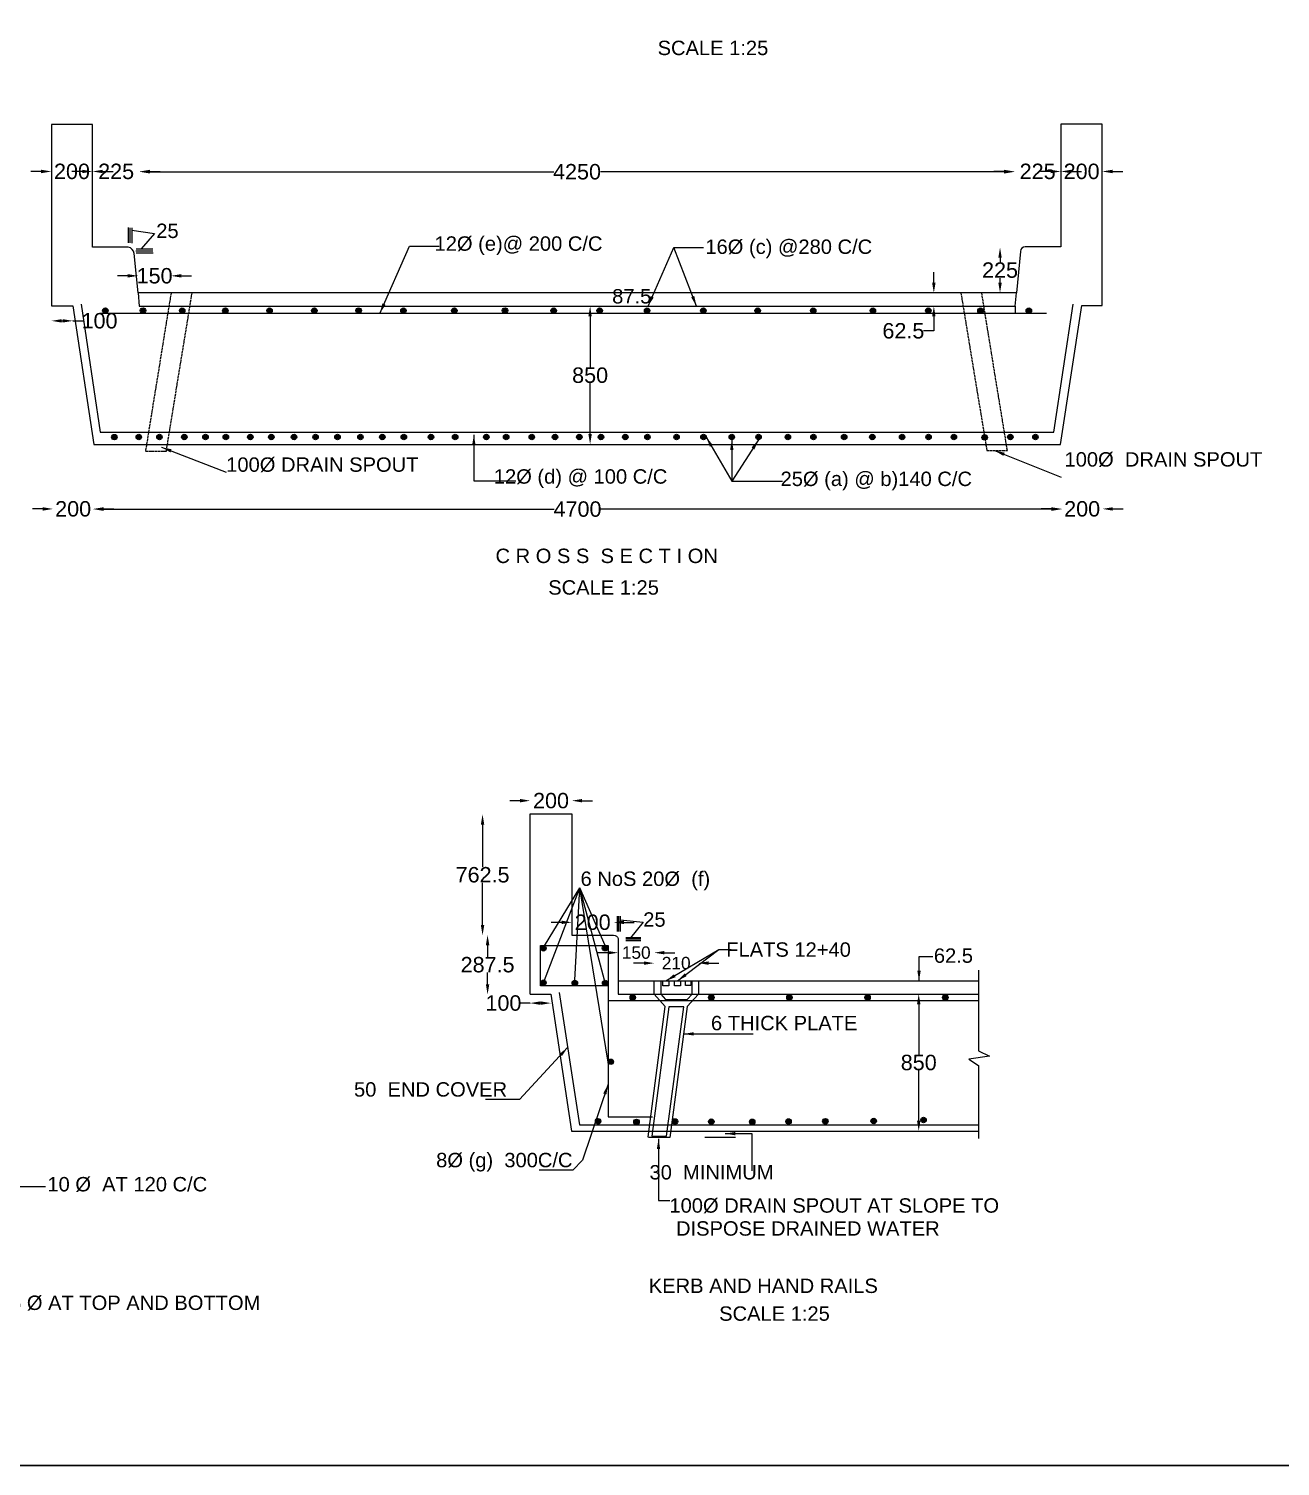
# Model space of a CAD drawing. Header units: inches. Extents: x -18497 to -1468, y 4811 to 18775.
# Drawn here: x -14449 to -8364, y 4811 to 11799 of the extents above; entities that cross this region are included whole.
import ezdxf

# ---------------------------------------------------------------- set-up
doc = ezdxf.new("R2010")
doc.units = ezdxf.units.IN
doc.header["$MEASUREMENT"] = 0
doc.linetypes.add('ACAD_ISO02W100', pattern=[15, 12, -3])
doc.layers.add('DOT LINE', color=7, linetype='ACAD_ISO02W100')
doc.styles.get("Standard").update_dxf_attribs({"font": 'arial.ttf'})
doc.dimstyles.new('ST100', dxfattribs={"dimtxt": 75, "dimasz": 50, "dimexe": 0, "dimexo": 10, "dimgap": 0.09, "dimtad": 0, "dimtih": 1, "dimtoh": 1, "dimdec": 0, "dimzin": 0, "dimdsep": 46, "dimtxsty": 'Standard', "dimcen": 0, "dimse1": 1, "dimse2": 1, "dimadec": 0, "dimazin": 0, "dimtfac": 1, "dimtdec": 0, "dimtofl": 0, "dimtmove": 0, "dimatfit": 3, "dimfxl": 50, "dimtolj": 1, "dimtzin": 0, "dimarcsym": 0})

# ---------------------------------------------------------------- blocks, each defined once
blk = doc.blocks.new('*D17')
at = {"color": 0, "lineweight": -2, "transparency": 16777216}
for p, q in [((-14618.3, 10685.8), (-14618.3, 10632.1)), ((-14618.3, 10501.8), (-14618.3, 10555.4))]:
    blk.add_line(p, q, dxfattribs=at)
at = {"color": 0, "transparency": 16777216}
for points in [[(-14626.7, 10685.8), (-14610, 10685.8), (-14618.3, 10735.8)], [(-14626.7, 10501.8), (-14610, 10501.8), (-14618.3, 10451.8)]]:
    blk.add_solid(points, dxfattribs=at)
at = {"layer": 'Defpoints', "color": 0, "transparency": 16777216}
for p in [(-14618.3, 10735.8), (-14338.6, 10735.8), (-14338.6, 10451.8)]:
    blk.add_point(p, dxfattribs=at)
at = {"color": 0, "transparency": 16777216, "insert": (-14618.3, 10593.8), "char_height": 75, "attachment_point": 5}
blk.add_mtext('\\A1;287.5', dxfattribs=at)
blk = doc.blocks.new('*D19')
at = {"color": 0, "lineweight": -2, "transparency": 16777216}
for p, q in [((-14288.6, 10379.1), (-14283.8, 10379.1)), ((-14233.8, 10379.1), (-14183.8, 10379.1))]:
    blk.add_line(p, q, dxfattribs=at)
at = {"color": 0, "transparency": 16777216}
for points in [[(-14288.6, 10387.4), (-14288.6, 10370.7), (-14338.6, 10379.1)], [(-14283.8, 10387.4), (-14283.8, 10370.7), (-14233.8, 10379.1)]]:
    blk.add_solid(points, dxfattribs=at)
at = {"layer": 'Defpoints', "color": 0, "transparency": 16777216}
for p in [(-14338.6, 10451.8), (-14233.8, 10451.8), (-14233.8, 10379.1)]:
    blk.add_point(p, dxfattribs=at)
at = {"color": 0, "transparency": 16777216, "insert": (-14104.5, 10379.1), "char_height": 75, "attachment_point": 5}
blk.add_mtext('\\A1;100', dxfattribs=at)
blk = doc.blocks.new('*D20')
at = {"color": 0, "lineweight": -2, "transparency": 16777216}
for p, q in [((-14388.6, 11105.3), (-14438.6, 11105.3)), ((-14088.6, 11105.3), (-14038.6, 11105.3))]:
    blk.add_line(p, q, dxfattribs=at)
at = {"color": 0, "transparency": 16777216}
for points in [[(-14388.6, 11113.6), (-14388.6, 11096.9), (-14338.6, 11105.3)], [(-14088.6, 11113.6), (-14088.6, 11096.9), (-14138.6, 11105.3)]]:
    blk.add_solid(points, dxfattribs=at)
at = {"layer": 'Defpoints', "color": 0, "transparency": 16777216}
for p in [(-14338.6, 11105.3), (-14138.6, 11105.3), (-14138.6, 11105.3)]:
    blk.add_point(p, dxfattribs=at)
at = {"color": 0, "transparency": 16777216, "insert": (-14238.6, 11105.3), "char_height": 75, "attachment_point": 5}
blk.add_mtext('\\A1;200', dxfattribs=at)
blk = doc.blocks.new('*D21')
at = {"color": 0, "lineweight": -2, "transparency": 16777216}
for p, q in [((-14188.6, 11105.3), (-14238.6, 11105.3)), ((-13859, 11105.3), (-13809, 11105.3))]:
    blk.add_line(p, q, dxfattribs=at)
at = {"color": 0, "transparency": 16777216}
for points in [[(-14188.6, 11113.6), (-14188.6, 11096.9), (-14138.6, 11105.3)], [(-13859, 11113.6), (-13859, 11096.9), (-13909, 11105.3)]]:
    blk.add_solid(points, dxfattribs=at)
at = {"layer": 'Defpoints', "color": 0, "transparency": 16777216}
for p in [(-14138.6, 11105.3), (-13909, 11105.3), (-13909, 11105.3)]:
    blk.add_point(p, dxfattribs=at)
at = {"color": 0, "transparency": 16777216, "insert": (-14023.8, 11105.3), "char_height": 75, "attachment_point": 5}
blk.add_mtext('\\A1;225', dxfattribs=at)
blk = doc.blocks.new('*D22')
at = {"color": 0, "lineweight": -2, "transparency": 16777216}
for p, q in [((-13859, 11103.6), (-11896.3, 11103.6)), ((-9706.7, 11103.6), (-11669.4, 11103.6))]:
    blk.add_line(p, q, dxfattribs=at)
at = {"color": 0, "transparency": 16777216}
for points in [[(-13859, 11111.9), (-13859, 11095.3), (-13909, 11103.6)], [(-9706.7, 11111.9), (-9706.7, 11095.3), (-9656.7, 11103.6)]]:
    blk.add_solid(points, dxfattribs=at)
at = {"layer": 'Defpoints', "color": 0, "transparency": 16777216}
for p in [(-13909, 11105.3), (-9656.7, 11105.3), (-9656.7, 11103.6)]:
    blk.add_point(p, dxfattribs=at)
at = {"color": 0, "transparency": 16777216, "insert": (-11782.8, 11103.6), "char_height": 75, "attachment_point": 5}
blk.add_mtext('\\A1;4250', dxfattribs=at)
blk = doc.blocks.new('*D23')
at = {"color": 0, "lineweight": -2, "transparency": 16777216}
for p, q in [((-9706.7, 11105.3), (-9756.7, 11105.3)), ((-9379.9, 11105.3), (-9329.9, 11105.3))]:
    blk.add_line(p, q, dxfattribs=at)
at = {"color": 0, "transparency": 16777216}
for points in [[(-9706.7, 11113.6), (-9706.7, 11096.9), (-9656.7, 11105.3)], [(-9379.9, 11113.6), (-9379.9, 11096.9), (-9429.9, 11105.3)]]:
    blk.add_solid(points, dxfattribs=at)
at = {"layer": 'Defpoints', "color": 0, "transparency": 16777216}
for p in [(-9656.7, 11105.3), (-9429.9, 11105.3), (-9429.9, 11105.3)]:
    blk.add_point(p, dxfattribs=at)
at = {"color": 0, "transparency": 16777216, "insert": (-9543.3, 11105.3), "char_height": 75, "attachment_point": 5}
blk.add_mtext('\\A1;225', dxfattribs=at)
blk = doc.blocks.new('*D24')
at = {"color": 0, "lineweight": -2, "transparency": 16777216}
for p, q in [((-9479.9, 11105.3), (-9529.9, 11105.3)), ((-9178.8, 11105.3), (-9128.8, 11105.3))]:
    blk.add_line(p, q, dxfattribs=at)
at = {"color": 0, "transparency": 16777216}
for points in [[(-9479.9, 11113.6), (-9479.9, 11096.9), (-9429.9, 11105.3)], [(-9178.8, 11113.6), (-9178.8, 11096.9), (-9228.8, 11105.3)]]:
    blk.add_solid(points, dxfattribs=at)
at = {"layer": 'Defpoints', "color": 0, "transparency": 16777216}
for p in [(-9429.9, 11105.3), (-9228.8, 11105.3), (-9228.8, 11105.3)]:
    blk.add_point(p, dxfattribs=at)
at = {"color": 0, "transparency": 16777216, "insert": (-9329.3, 11105.3), "char_height": 75, "attachment_point": 5}
blk.add_mtext('\\A1;200', dxfattribs=at)
blk = doc.blocks.new('*D25')
at = {"color": 0, "lineweight": -2, "transparency": 16777216}
for p, q in [((-13967.2, 10597.9), (-14017.2, 10597.9)), ((-13706.7, 10597.9), (-13656.7, 10597.9))]:
    blk.add_line(p, q, dxfattribs=at)
at = {"color": 0, "transparency": 16777216}
for points in [[(-13967.2, 10606.3), (-13967.2, 10589.6), (-13917.2, 10597.9)], [(-13706.7, 10606.3), (-13706.7, 10589.6), (-13756.7, 10597.9)]]:
    blk.add_solid(points, dxfattribs=at)
at = {"layer": 'Defpoints', "color": 0, "transparency": 16777216}
for p in [(-13756.7, 10597.9), (-13917.2, 10515.2), (-13756.7, 10515.2)]:
    blk.add_point(p, dxfattribs=at)
at = {"color": 0, "transparency": 16777216, "insert": (-13836.9, 10597.9), "char_height": 75, "attachment_point": 5}
blk.add_mtext('\\A1;150', dxfattribs=at)
blk = doc.blocks.new('*D26')
at = {"color": 0, "lineweight": -2, "transparency": 16777216}
for p, q in [((-9726, 10685.6), (-9726, 10663.8)), ((-9726, 10565.2), (-9726, 10587))]:
    blk.add_line(p, q, dxfattribs=at)
at = {"color": 0, "transparency": 16777216}
for points in [[(-9734.3, 10685.6), (-9717.6, 10685.6), (-9726, 10735.6)], [(-9734.3, 10565.2), (-9717.6, 10565.2), (-9726, 10515.2)]]:
    blk.add_solid(points, dxfattribs=at)
at = {"layer": 'Defpoints', "color": 0, "transparency": 16777216}
for p in [(-9726, 10735.6), (-9646, 10735.6), (-9646, 10515.2)]:
    blk.add_point(p, dxfattribs=at)
at = {"color": 0, "transparency": 16777216, "insert": (-9726, 10625.4), "char_height": 75, "attachment_point": 5}
blk.add_mtext('\\A1;225', dxfattribs=at)
blk = doc.blocks.new('*D27')
at = {"color": 0, "lineweight": -2, "transparency": 16777216}
for p, q in [((-14380.5, 9464.8), (-14430.5, 9464.8)), ((-14085.1, 9464.8), (-14035.1, 9464.8))]:
    blk.add_line(p, q, dxfattribs=at)
at = {"color": 0, "transparency": 16777216}
for points in [[(-14380.5, 9473.1), (-14380.5, 9456.5), (-14330.5, 9464.8)], [(-14085.1, 9473.1), (-14085.1, 9456.5), (-14135.1, 9464.8)]]:
    blk.add_solid(points, dxfattribs=at)
at = {"layer": 'Defpoints', "color": 0, "transparency": 16777216}
for p in [(-14330.5, 9463.4), (-14135.1, 9464.8), (-14135.1, 9463.4)]:
    blk.add_point(p, dxfattribs=at)
at = {"color": 0, "transparency": 16777216, "insert": (-14232.8, 9464.8), "char_height": 75, "attachment_point": 5}
blk.add_mtext('\\A1;200', dxfattribs=at)
blk = doc.blocks.new('*D28')
at = {"color": 0, "lineweight": -2, "transparency": 16777216}
for p, q in [((-14085.1, 9463.7), (-11893.9, 9463.7)), ((-9475.8, 9463.7), (-11667, 9463.7))]:
    blk.add_line(p, q, dxfattribs=at)
at = {"color": 0, "transparency": 16777216}
for points in [[(-14085.1, 9472), (-14085.1, 9455.3), (-14135.1, 9463.7)], [(-9475.8, 9472), (-9475.8, 9455.3), (-9425.8, 9463.7)]]:
    blk.add_solid(points, dxfattribs=at)
at = {"layer": 'Defpoints', "color": 0, "transparency": 16777216}
for p in [(-14135.1, 9464.8), (-9425.8, 9464.8), (-9425.8, 9463.7)]:
    blk.add_point(p, dxfattribs=at)
at = {"color": 0, "transparency": 16777216, "insert": (-11780.5, 9463.7), "char_height": 75, "attachment_point": 5}
blk.add_mtext('\\A1;4700', dxfattribs=at)
blk = doc.blocks.new('*D29')
at = {"color": 0, "lineweight": -2, "transparency": 16777216}
for p, q in [((-9475.8, 9464.8), (-9525.8, 9464.8)), ((-9177.6, 9464.8), (-9127.6, 9464.8))]:
    blk.add_line(p, q, dxfattribs=at)
at = {"color": 0, "transparency": 16777216}
for points in [[(-9475.8, 9473.1), (-9475.8, 9456.5), (-9425.8, 9464.8)], [(-9177.6, 9473.1), (-9177.6, 9456.5), (-9227.6, 9464.8)]]:
    blk.add_solid(points, dxfattribs=at)
at = {"layer": 'Defpoints', "color": 0, "transparency": 16777216}
for p in [(-9425.8, 9464.8), (-9227.6, 9464.8), (-9227.6, 9464.8)]:
    blk.add_point(p, dxfattribs=at)
at = {"color": 0, "transparency": 16777216, "insert": (-9326.7, 9464.8), "char_height": 75, "attachment_point": 5}
blk.add_mtext('\\A1;200', dxfattribs=at)
blk = doc.blocks.new('*D36')
at = {"color": 0, "lineweight": -2, "transparency": 16777216}
for p, q in [((-12060.3, 8046.5), (-12110.3, 8046.5)), ((-11758.2, 8046.5), (-11708.2, 8046.5))]:
    blk.add_line(p, q, dxfattribs=at)
at = {"color": 0, "transparency": 16777216}
for points in [[(-12060.3, 8054.9), (-12060.3, 8038.2), (-12010.3, 8046.5)], [(-11758.2, 8054.9), (-11758.2, 8038.2), (-11808.2, 8046.5)]]:
    blk.add_solid(points, dxfattribs=at)
at = {"layer": 'Defpoints', "color": 0, "transparency": 16777216}
for p in [(-11808.2, 8046.5), (-12010.3, 7982), (-11808.2, 7982)]:
    blk.add_point(p, dxfattribs=at)
at = {"color": 0, "transparency": 16777216, "insert": (-11909.3, 8046.5), "char_height": 75, "attachment_point": 5}
blk.add_mtext('\\A1;200', dxfattribs=at)
blk = doc.blocks.new('*D37')
at = {"color": 0, "lineweight": -2, "transparency": 16777216}
for p, q in [((-12242.1, 7930.1), (-12242.1, 7724.4)), ((-12242.1, 7441.9), (-12242.1, 7647.6))]:
    blk.add_line(p, q, dxfattribs=at)
at = {"color": 0, "transparency": 16777216}
for points in [[(-12250.5, 7930.1), (-12233.8, 7930.1), (-12242.1, 7980.1)], [(-12250.5, 7441.9), (-12233.8, 7441.9), (-12242.1, 7391.9)]]:
    blk.add_solid(points, dxfattribs=at)
at = {"layer": 'Defpoints', "color": 0, "transparency": 16777216}
for p in [(-12241.8, 7980.1), (-12242.1, 7391.9), (-12241.8, 7391.9)]:
    blk.add_point(p, dxfattribs=at)
at = {"color": 0, "transparency": 16777216, "insert": (-12242.1, 7686), "char_height": 75, "attachment_point": 5}
blk.add_mtext('\\A1;762.5', dxfattribs=at)
blk = doc.blocks.new('*D38')
at = {"color": 0, "lineweight": -2, "transparency": 16777216}
for p, q in [((-12217.8, 7343.8), (-12217.8, 7287.3)), ((-12217.8, 7154.1), (-12217.8, 7210.6))]:
    blk.add_line(p, q, dxfattribs=at)
at = {"color": 0, "transparency": 16777216}
for points in [[(-12226.1, 7343.8), (-12209.4, 7343.8), (-12217.8, 7393.8)], [(-12226.1, 7154.1), (-12209.4, 7154.1), (-12217.8, 7104.1)]]:
    blk.add_solid(points, dxfattribs=at)
at = {"layer": 'Defpoints', "color": 0, "transparency": 16777216}
for p in [(-12220.2, 7393.8), (-12220.2, 7104.1), (-12217.8, 7104.1)]:
    blk.add_point(p, dxfattribs=at)
at = {"color": 0, "transparency": 16777216, "insert": (-12217.8, 7248.9), "char_height": 75, "attachment_point": 5}
blk.add_mtext('\\A1;287.5', dxfattribs=at)
blk = doc.blocks.new('*D39')
at = {"color": 0, "lineweight": -2, "transparency": 16777216}
for p, q in [((-12011.4, 7062.4), (-12061.4, 7062.4)), ((-11959.1, 7062.4), (-11961.4, 7062.4))]:
    blk.add_line(p, q, dxfattribs=at)
at = {"color": 0, "transparency": 16777216}
for points in [[(-11961.4, 7070.8), (-11961.4, 7054.1), (-12011.4, 7062.4)], [(-11959.1, 7070.8), (-11959.1, 7054.1), (-11909.1, 7062.4)]]:
    blk.add_solid(points, dxfattribs=at)
at = {"layer": 'Defpoints', "color": 0, "transparency": 16777216}
for p in [(-12011.4, 7062.7), (-11909.1, 7062.7), (-11909.1, 7062.4)]:
    blk.add_point(p, dxfattribs=at)
at = {"color": 0, "transparency": 16777216, "insert": (-12140.7, 7062.4), "char_height": 75, "attachment_point": 5}
blk.add_mtext('\\A1;100', dxfattribs=at)
blk = doc.blocks.new('*D40')
at = {"color": 0, "lineweight": -2, "transparency": 16777216}
for p, q in [((-11858.2, 7455.1), (-11908.2, 7455.1)), ((-11555.2, 7455.1), (-11505.2, 7455.1))]:
    blk.add_line(p, q, dxfattribs=at)
at = {"color": 0, "transparency": 16777216}
for points in [[(-11858.2, 7463.4), (-11858.2, 7446.7), (-11808.2, 7455.1)], [(-11555.2, 7463.4), (-11555.2, 7446.7), (-11605.2, 7455.1)]]:
    blk.add_solid(points, dxfattribs=at)
at = {"layer": 'Defpoints', "color": 0, "transparency": 16777216}
for p in [(-11605.2, 7455.1), (-11808.2, 7392.8), (-11605.2, 7392.8)]:
    blk.add_point(p, dxfattribs=at)
at = {"color": 0, "transparency": 16777216, "insert": (-11706.7, 7455.1), "char_height": 75, "attachment_point": 5}
blk.add_mtext('\\A1;200', dxfattribs=at)
blk = doc.blocks.new('*D41')
at = {"color": 0, "lineweight": -2, "transparency": 16777216}
for p, q in [((-11632.7, 7307.5), (-11682.7, 7307.5)), ((-11357.7, 7307.5), (-11307.7, 7307.5))]:
    blk.add_line(p, q, dxfattribs=at)
at = {"color": 0, "transparency": 16777216}
for points in [[(-11632.7, 7315.8), (-11632.7, 7299.2), (-11582.7, 7307.5)], [(-11357.7, 7315.8), (-11357.7, 7299.2), (-11407.7, 7307.5)]]:
    blk.add_solid(points, dxfattribs=at)
at = {"layer": 'Defpoints', "color": 0, "transparency": 16777216}
for p in [(-11407.7, 7307.5), (-11582.7, 7170.3), (-11407.7, 7170.3)]:
    blk.add_point(p, dxfattribs=at)
at = {"color": 0, "transparency": 16777216, "insert": (-11495, 7307.5), "char_height": 60, "attachment_point": 5}
blk.add_mtext('\\A1;150', dxfattribs=at)
blk = doc.blocks.new('*D42')
at = {"color": 0, "lineweight": -2, "transparency": 16777216}
for p, q in [((-11457.7, 7256.8), (-11507.7, 7256.8)), ((-11142.9, 7256.8), (-11092.9, 7256.8))]:
    blk.add_line(p, q, dxfattribs=at)
at = {"color": 0, "transparency": 16777216}
for points in [[(-11457.7, 7265.2), (-11457.7, 7248.5), (-11407.7, 7256.8)], [(-11142.9, 7265.2), (-11142.9, 7248.5), (-11192.9, 7256.8)]]:
    blk.add_solid(points, dxfattribs=at)
at = {"layer": 'Defpoints', "color": 0, "transparency": 16777216}
for p in [(-11192.9, 7256.8), (-11407.7, 7170.3), (-11192.9, 7170.3)]:
    blk.add_point(p, dxfattribs=at)
at = {"color": 0, "transparency": 16777216, "insert": (-11300.6, 7256.8), "char_height": 60, "attachment_point": 5}
blk.add_mtext('\\A1;210', dxfattribs=at)
blk = doc.blocks.new('*D43')
at = {"color": 0, "lineweight": -2, "transparency": 16777216}
for p, q in [((-10121.4, 7056.3), (-10121.4, 6811.7)), ((-10121.4, 6490.3), (-10121.4, 6734.9))]:
    blk.add_line(p, q, dxfattribs=at)
at = {"color": 0, "transparency": 16777216}
for points in [[(-10129.8, 7056.3), (-10113.1, 7056.3), (-10121.4, 7106.3)], [(-10129.8, 6490.3), (-10113.1, 6490.3), (-10121.4, 6440.3)]]:
    blk.add_solid(points, dxfattribs=at)
at = {"layer": 'Defpoints', "color": 0, "transparency": 16777216}
for p in [(-10121.4, 7106.3), (-10119.5, 7106.3), (-10119.5, 6440.3)]:
    blk.add_point(p, dxfattribs=at)
at = {"color": 0, "transparency": 16777216, "insert": (-10121.4, 6773.3), "char_height": 75, "attachment_point": 5}
blk.add_mtext('\\A1;850', dxfattribs=at)
blk = doc.blocks.new('*D47')
at = {"color": 0, "lineweight": -2, "transparency": 16777216}
for p, q in [((-11719.2, 10400.5), (-11719.2, 10152.9)), ((-11719.2, 9828.5), (-11719.2, 10076.1))]:
    blk.add_line(p, q, dxfattribs=at)
at = {"color": 0, "transparency": 16777216}
for points in [[(-11727.6, 10400.5), (-11710.9, 10400.5), (-11719.2, 10450.5)], [(-11727.6, 9828.5), (-11710.9, 9828.5), (-11719.2, 9778.5)]]:
    blk.add_solid(points, dxfattribs=at)
at = {"layer": 'Defpoints', "color": 0, "transparency": 16777216}
for p in [(-11719.2, 10450.5), (-11718.2, 10450.5), (-11718.2, 9778.5)]:
    blk.add_point(p, dxfattribs=at)
at = {"color": 0, "transparency": 16777216, "insert": (-11719.2, 10114.5), "char_height": 75, "attachment_point": 5}
blk.add_mtext('\\A1;850', dxfattribs=at)
blk = doc.blocks.new('*D48')
at = {"color": 0, "lineweight": -2, "transparency": 16777216}
for p, q in [((-10047.9, 10565.2), (-10047.9, 10615.2)), ((-10047.9, 10400.5), (-10047.9, 10330.3)), ((-10047.9, 10330.3), (-10097.9, 10330.3))]:
    blk.add_line(p, q, dxfattribs=at)
at = {"color": 0, "transparency": 16777216}
for points in [[(-10056.3, 10565.2), (-10039.6, 10565.2), (-10047.9, 10515.2)], [(-10056.3, 10400.5), (-10039.6, 10400.5), (-10047.9, 10450.5)]]:
    blk.add_solid(points, dxfattribs=at)
at = {"layer": 'Defpoints', "color": 0, "transparency": 16777216}
for p in [(-10048.6, 10515.2), (-10047.9, 10515.2), (-10048.6, 10450.5)]:
    blk.add_point(p, dxfattribs=at)
at = {"color": 0, "transparency": 16777216, "insert": (-10195.9, 10330.3), "char_height": 75, "attachment_point": 5}
blk.add_mtext('\\A1;62.5', dxfattribs=at)

msp = doc.modelspace()

# ---------------------------------------------------------------- hatches: boundary and pattern name
h = msp.add_hatch(color=256)
edge = h.paths.add_edge_path()
edge.add_arc((-14076.3, 10428.4), 13.3, 0, 360)
h = msp.add_hatch(color=256)
edge = h.paths.add_edge_path()
edge.add_arc((-13893.2, 10429.3), 13.3, 0, 360)
h = msp.add_hatch(color=256)
edge = h.paths.add_edge_path()
edge.add_arc((-13702.3, 10428.8), 13.3, 0, 360)
h = msp.add_hatch(color=256)
edge = h.paths.add_edge_path()
edge.add_arc((-13492.7, 10428.3), 13.3, 0, 360)
h = msp.add_hatch(color=256)
edge = h.paths.add_edge_path()
edge.add_arc((-13277.8, 10428.7), 13.3, 0, 360)
h = msp.add_hatch(color=256)
edge = h.paths.add_edge_path()
edge.add_arc((-13059.9, 10428.7), 13.3, 0, 360)
h = msp.add_hatch(color=256)
edge = h.paths.add_edge_path()
edge.add_arc((-12844.9, 10429), 13.3, 0, 360)
h = msp.add_hatch(color=256)
edge = h.paths.add_edge_path()
edge.add_arc((-12626.7, 10428.7), 13.3, 0, 360)
h = msp.add_hatch(color=256)
edge = h.paths.add_edge_path()
edge.add_arc((-12379.3, 10428.9), 13.3, 0, 360)
h = msp.add_hatch(color=256)
edge = h.paths.add_edge_path()
edge.add_arc((-12133, 10429.3), 13.3, 0, 360)
h = msp.add_hatch(color=256)
edge = h.paths.add_edge_path()
edge.add_arc((-11896.4, 10428.7), 13.3, 0, 360)
h = msp.add_hatch(color=256)
edge = h.paths.add_edge_path()
edge.add_arc((-11672.9, 10428.9), 13.3, 0, 360)
h = msp.add_hatch(color=256)
edge = h.paths.add_edge_path()
edge.add_arc((-11442.2, 10428.9), 13.3, 0, 360)
h = msp.add_hatch(color=256)
edge = h.paths.add_edge_path()
edge.add_arc((-11168.4, 10428.4), 13.3, 0, 360)
h = msp.add_hatch(color=256)
edge = h.paths.add_edge_path()
edge.add_arc((-10904.2, 10428.9), 13.3, 0, 360)
h = msp.add_hatch(color=256)
edge = h.paths.add_edge_path()
edge.add_arc((-10634.5, 10428.8), 13.3, 0, 360)
h = msp.add_hatch(color=256)
edge = h.paths.add_edge_path()
edge.add_arc((-10344.4, 10428.8), 13.3, 0, 360)
h = msp.add_hatch(color=256)
edge = h.paths.add_edge_path()
edge.add_arc((-10074.7, 10428.6), 13.3, 0, 360)
h = msp.add_hatch(color=256)
edge = h.paths.add_edge_path()
edge.add_arc((-9821.1, 10428.3), 13.3, 0, 360)
h = msp.add_hatch(color=256)
edge = h.paths.add_edge_path()
edge.add_arc((-9586.1, 10428.7), 13.3, 0, 360)
h = msp.add_hatch(color=256)
edge = h.paths.add_edge_path()
edge.add_arc((-14032.3, 9813.8), 13.3, 0, 360)
h = msp.add_hatch(color=256)
edge = h.paths.add_edge_path()
edge.add_arc((-13913.6, 9814.3), 13.3, 0, 360)
h = msp.add_hatch(color=256)
edge = h.paths.add_edge_path()
edge.add_arc((-13813.3, 9814.3), 13.3, 0, 360)
h = msp.add_hatch(color=256)
edge = h.paths.add_edge_path()
edge.add_arc((-13692.4, 9814.3), 13.3, 0, 360)
h = msp.add_hatch(color=256)
edge = h.paths.add_edge_path()
edge.add_arc((-13589.4, 9814.3), 13.3, 0, 360)
h = msp.add_hatch(color=256)
edge = h.paths.add_edge_path()
edge.add_arc((-13490.5, 9814.3), 13.3, 0, 360)
h = msp.add_hatch(color=256)
edge = h.paths.add_edge_path()
edge.add_arc((-13371.1, 9814.3), 13.3, 0, 360)
h = msp.add_hatch(color=256)
edge = h.paths.add_edge_path()
edge.add_arc((-13269.4, 9814.3), 13.3, 0, 360)
h = msp.add_hatch(color=256)
edge = h.paths.add_edge_path()
edge.add_arc((-13158.8, 9814.3), 13.3, 0, 360)
h = msp.add_hatch(color=256)
edge = h.paths.add_edge_path()
edge.add_arc((-13054, 9814.3), 13.3, 0, 360)
h = msp.add_hatch(color=256)
edge = h.paths.add_edge_path()
edge.add_arc((-12947.4, 9814.3), 13.3, 0, 360)
h = msp.add_hatch(color=256)
edge = h.paths.add_edge_path()
edge.add_arc((-12835.8, 9814.3), 13.3, 0, 360)
h = msp.add_hatch(color=256)
edge = h.paths.add_edge_path()
edge.add_arc((-12729.6, 9814.3), 13.3, 0, 360)
h = msp.add_hatch(color=256)
edge = h.paths.add_edge_path()
edge.add_arc((-12625, 9814.3), 13.3, 0, 360)
h = msp.add_hatch(color=256)
edge = h.paths.add_edge_path()
edge.add_arc((-12493.1, 9814.3), 13.3, 0, 360)
h = msp.add_hatch(color=256)
edge = h.paths.add_edge_path()
edge.add_arc((-12375.4, 9814.3), 13.3, 0, 360)
h = msp.add_hatch(color=256)
edge = h.paths.add_edge_path()
edge.add_arc((-12223.8, 9814.3), 13.3, 0, 360)
h = msp.add_hatch(color=256)
edge = h.paths.add_edge_path()
edge.add_arc((-12127.4, 9814.3), 13.3, 0, 360)
h = msp.add_hatch(color=256)
edge = h.paths.add_edge_path()
edge.add_arc((-12002.9, 9814.3), 13.3, 0, 360)
h = msp.add_hatch(color=256)
edge = h.paths.add_edge_path()
edge.add_arc((-11889.8, 9814.3), 13.3, 0, 360)
h = msp.add_hatch(color=256)
edge = h.paths.add_edge_path()
edge.add_arc((-11771.7, 9814.3), 13.3, 0, 360)
h = msp.add_hatch(color=256)
edge = h.paths.add_edge_path()
edge.add_arc((-11666.5, 9814.3), 13.3, 0, 360)
h = msp.add_hatch(color=256)
edge = h.paths.add_edge_path()
edge.add_arc((-11548.2, 9814.3), 13.3, 0, 360)
h = msp.add_hatch(color=256)
edge = h.paths.add_edge_path()
edge.add_arc((-11440.4, 9814.3), 13.3, 0, 360)
h = msp.add_hatch(color=256)
edge = h.paths.add_edge_path()
edge.add_arc((-11299, 9814.3), 13.3, 0, 360)
h = msp.add_hatch(color=256)
edge = h.paths.add_edge_path()
edge.add_arc((-11167.8, 9814.3), 13.3, 0, 360)
h = msp.add_hatch(color=256)
edge = h.paths.add_edge_path()
edge.add_arc((-11030.3, 9814.3), 13.3, 0, 360)
h = msp.add_hatch(color=256)
edge = h.paths.add_edge_path()
edge.add_arc((-10900.2, 9814.3), 13.3, 0, 360)
h = msp.add_hatch(color=256)
edge = h.paths.add_edge_path()
edge.add_arc((-10757.6, 9814.3), 13.3, 0, 360)
h = msp.add_hatch(color=256)
edge = h.paths.add_edge_path()
edge.add_arc((-10633.2, 9814.3), 13.3, 0, 360)
h = msp.add_hatch(color=256)
edge = h.paths.add_edge_path()
edge.add_arc((-10483.9, 9814.3), 13.3, 0, 360)
h = msp.add_hatch(color=256)
edge = h.paths.add_edge_path()
edge.add_arc((-10347.2, 9814.3), 13.3, 0, 360)
h = msp.add_hatch(color=256)
edge = h.paths.add_edge_path()
edge.add_arc((-10202.2, 9814.3), 13.3, 0, 360)
h = msp.add_hatch(color=256)
edge = h.paths.add_edge_path()
edge.add_arc((-10073.4, 9814.3), 13.3, 0, 360)
h = msp.add_hatch(color=256)
edge = h.paths.add_edge_path()
edge.add_arc((-9950.3, 9814.3), 13.3, 0, 360)
h = msp.add_hatch(color=256)
edge = h.paths.add_edge_path()
edge.add_arc((-9800.6, 9812.3), 13.3, 0, 360)
h = msp.add_hatch(color=256)
edge = h.paths.add_edge_path()
edge.add_arc((-9675.8, 9814.3), 13.3, 0, 360)
h = msp.add_hatch(color=256)
edge = h.paths.add_edge_path()
edge.add_arc((-9553.7, 9814.3), 13.3, 0, 360)
h = msp.add_hatch(color=256)
edge = h.paths.add_edge_path()
edge.add_arc((-11946.3, 7328.9), 13.3, 0, 360)
h = msp.add_hatch(color=256)
edge = h.paths.add_edge_path()
edge.add_arc((-11646.5, 7329.3), 13.3, 0, 360)
h = msp.add_hatch(color=256)
edge = h.paths.add_edge_path()
edge.add_arc((-11946.3, 7161.6), 13.3, 0, 360)
h = msp.add_hatch(color=256)
edge = h.paths.add_edge_path()
edge.add_arc((-11793.4, 7160.4), 13.3, 0, 360)
h = msp.add_hatch(color=256)
edge = h.paths.add_edge_path()
edge.add_arc((-11646.1, 7160.4), 13.3, 0, 360)
h = msp.add_hatch(color=256)
edge = h.paths.add_edge_path()
edge.add_arc((-11511.6, 7089.8), 13.3, 0, 360)
h = msp.add_hatch(color=256)
edge = h.paths.add_edge_path()
edge.add_arc((-11129.8, 7090.2), 13.3, 0, 360)
h = msp.add_hatch(color=256)
edge = h.paths.add_edge_path()
edge.add_arc((-10749.9, 7089.7), 13.3, 0, 360)
h = msp.add_hatch(color=256)
edge = h.paths.add_edge_path()
edge.add_arc((-10370, 7089.7), 13.3, 0, 360)
h = msp.add_hatch(color=256)
edge = h.paths.add_edge_path()
edge.add_arc((-9991.7, 7089.7), 13.3, 0, 360)
h = msp.add_hatch(color=256)
edge = h.paths.add_edge_path()
edge.add_arc((-11618.6, 6777.3), 13.3, 0, 360)
h = msp.add_hatch(color=256)
edge = h.paths.add_edge_path()
edge.add_arc((-11680.3, 6488.4), 13.3, 0, 360)
h = msp.add_hatch(color=256)
edge = h.paths.add_edge_path()
edge.add_arc((-11306.3, 6487.1), 13.3, 0, 360)
h = msp.add_hatch(color=256)
edge = h.paths.add_edge_path()
edge.add_arc((-11129.8, 6486.4), 13.3, 0, 360)
h = msp.add_hatch(color=256)
edge = h.paths.add_edge_path()
edge.add_arc((-10931.1, 6485.7), 13.3, 0, 360)
h = msp.add_hatch(color=256)
edge = h.paths.add_edge_path()
edge.add_arc((-10754.4, 6487.1), 13.3, 0, 360)
h = msp.add_hatch(color=256)
edge = h.paths.add_edge_path()
edge.add_arc((-10575.4, 6488.4), 13.3, 0, 360)
h = msp.add_hatch(color=256)
edge = h.paths.add_edge_path()
edge.add_arc((-10340.2, 6489.1), 13.3, 0, 360)
h = msp.add_hatch(color=256)
edge = h.paths.add_edge_path()
edge.add_arc((-10097.7, 6494.4), 13.3, 0, 360)
h = msp.add_hatch(color=256)
edge = h.paths.add_edge_path()
edge.add_arc((-11493.6, 6485.1), 13.3, 0, 360)

# ---------------------------------------------------------------- linework, layer by layer
at = {"const_width": 8}
msp.add_lwpolyline([(-18492.8, 14827.8), (-1548.8, 14827.8), (-1548.8, 4815), (-18492.8, 4815)], close=True, dxfattribs=at)
for points in [[(-14131.6, 9778.5), (-9431.6, 9778.5), (-9329, 10453.4), (-9228.8, 10453.4), (-9228.8, 11335.5), (-9429.9, 11335.5), (-9429.9, 10738.9), (-9603.6, 10738.9, 0.408905), (-9626.3, 10716.6), (-9646, 10515.2), (-13917.2, 10515.2), (-13936.6, 10706.3, 0.327883), (-13964.6, 10737.3), (-14138.6, 10737.3), (-14138.6, 11333.4), (-14338.6, 11333.4), (-14338.6, 10451.8), (-14233.8, 10451.8), (-14131.6, 9778.5)], [(-12010.3, 7106.2), (-12010.3, 7982), (-11808.2, 7982), (-11808.2, 7392.8), (-11605.2, 7392.8, -0.315789), (-11582.7, 7377), (-11582.7, 7106.3), (-9830.4, 7106.3)]]:
    msp.add_lwpolyline(points, format="xyb")
for points in [[(-13964.8, 10832.9), (-13964.8, 10757.7)], [(-13956.3, 10758.3), (-13956.3, 10831.7)], [(-13947.4, 10832.1), (-13947.4, 10757.5)], [(-13947.4, 10819.3), (-13837.2, 10803.4), (-13901.5, 10728.5)], [(-13927.4, 10719.3), (-13845.6, 10719.3)], [(-13926.5, 10710), (-13843.1, 10710)], [(-13926.3, 10728.5), (-13846.1, 10728.5)], [(-13917.2, 10515.2), (-13911.6, 10450.5), (-9652.7, 10450.5), (-9646, 10515.2)], [(-14193.7, 10460.6), (-14100.7, 9837.6), (-9464.2, 9837.6), (-9370.1, 10461)], [(-9500.1, 10415), (-14101.1, 10415)], [(-9652.7, 10450.5), (-9652.7, 10415)], [(-11029.6, 9599.1), (-10783.9, 9599.1)], [(-11941.5, 7341.3), (-11769.8, 7622.4)], [(-11941.5, 7174.1), (-11769.8, 7622.4)], [(-11792.7, 7173.6), (-11769.8, 7622.4)], [(-11646.5, 7342.6), (-11769.8, 7622.4)], [(-11649.6, 7173.2), (-11769.8, 7622.4)], [(-11631.7, 6775.1), (-11769.8, 7622.4)], [(-11587.9, 7484.4), (-11587.9, 7410.5)], [(-11580.7, 7484.4), (-11580.7, 7410.5)], [(-11572.6, 7484.4), (-11572.6, 7410.5)], [(-11572.6, 7466.5), (-11462, 7456.5), (-11522.5, 7379.9)], [(-11471.9, 7379.9), (-11545.8, 7379.9)], [(-11471.9, 7372.7), (-11545.8, 7372.7)], [(-11471.9, 7364.5), (-11545.8, 7364.6)], [(-9831.4, 7221.9), (-9831.4, 6830.1), (-9776.9, 6804.7), (-9877.9, 6789.4), (-9831.4, 6759.7), (-9831.4, 6404.2)], [(-11631.8, 7146.1), (-11631.8, 6510.2), (-11415.3, 6510.2)], [(-11582.7, 7170.3), (-9830.9, 7170.3)], [(-11436.2, 6412.2), (-11353.7, 7045.6), (-11407.7, 7106.3), (-11407.7, 7170.3), (-11376.1, 7170.3), (-11376.1, 7106.3), (-11352, 7079.6), (-11246.8, 7079.6), (-11223.2, 7106.3), (-11223.2, 7170.3), (-11192.9, 7170.3), (-11192.9, 7106.3), (-11247.8, 7046.4), (-11331.5, 6408.4), (-11436.1, 6408.4), (-11436.2, 6412.2)], [(-12010.3, 7106.2), (-11909.9, 7106.2), (-11808.9, 6440.3), (-9830.3, 6440.3)], [(-11869, 7113.6), (-11771.3, 6470.5), (-9831.3, 6470.5)], [(-11631.8, 7074.9), (-9830.3, 7074.9)], [(-11418.8, 6415), (-11347.3, 6415), (-11263.2, 7044.7), (-11337.2, 7044.7), (-11418.8, 6415)], [(-11160.8, 6410.4), (-11011.7, 6410.4)], [(-11802.9, 6250.6), (-11967.1, 6250.6)]]:
    msp.add_lwpolyline(points)
for points in [[(-11960.8, 7342.8), (-11631.8, 7342.8), (-11631.8, 7146.1), (-11960.8, 7146.1)], [(-11365.3, 7170.3), (-11335.7, 7170.3), (-11335.7, 7146.3), (-11365.3, 7146.3)], [(-11309, 7170.3), (-11280.2, 7170.3), (-11280.2, 7145.9), (-11309, 7145.9)], [(-11255.9, 7170.3), (-11228.7, 7170.3), (-11228.7, 7148.3), (-11255.9, 7148.3)]]:
    msp.add_lwpolyline(points, close=True)
for centre in [(-14076.3, 10428.4), (-13893.2, 10429.3), (-13702.3, 10428.8), (-13492.7, 10428.3), (-13277.8, 10428.7), (-13059.9, 10428.7), (-12844.9, 10429), (-12626.7, 10428.7), (-12379.3, 10428.9), (-12133, 10429.3), (-11896.4, 10428.7), (-11672.9, 10428.9), (-11442.2, 10428.9), (-11168.4, 10428.4), (-10904.2, 10428.9), (-10634.5, 10428.8), (-10344.4, 10428.8), (-10074.7, 10428.6), (-9821.1, 10428.3), (-9586.1, 10428.7), (-14032.3, 9813.8), (-13913.6, 9814.3), (-13813.3, 9814.3), (-13692.4, 9814.3), (-13589.4, 9814.3), (-13490.5, 9814.3), (-13371.1, 9814.3), (-13269.4, 9814.3), (-13158.8, 9814.3), (-13054, 9814.3), (-12947.4, 9814.3), (-12835.8, 9814.3), (-12729.6, 9814.3), (-12625, 9814.3), (-12493.1, 9814.3), (-12375.4, 9814.3), (-12223.8, 9814.3), (-12127.4, 9814.3), (-12002.9, 9814.3), (-11889.8, 9814.3), (-11771.7, 9814.3), (-11666.5, 9814.3), (-11548.2, 9814.3), (-11440.4, 9814.3), (-11299, 9814.3), (-11167.8, 9814.3), (-11030.3, 9814.3), (-10900.2, 9814.3), (-10757.6, 9814.3), (-10633.2, 9814.3), (-10483.9, 9814.3), (-10347.2, 9814.3), (-10202.2, 9814.3), (-10073.4, 9814.3), (-9950.3, 9814.3), (-9800.6, 9812.3), (-9675.8, 9814.3), (-9553.7, 9814.3), (-11946.3, 7328.9), (-11646.5, 7329.3), (-11946.3, 7161.6), (-11793.4, 7160.4), (-11646.1, 7160.4), (-11511.6, 7089.8), (-11129.8, 7090.2), (-10749.9, 7089.7), (-10370, 7089.7), (-9991.7, 7089.7), (-11618.6, 6777.3), (-11680.3, 6488.4), (-11306.3, 6487.1), (-11129.8, 6486.4), (-10931.1, 6485.7), (-10754.4, 6487.1), (-10575.4, 6488.4), (-10340.2, 6489.1), (-10097.7, 6494.4), (-11493.6, 6485.1)]:
    msp.add_circle(centre, 13.3)
at = {"layer": 'DOT LINE'}
for points in [[(-13756.7, 10515.2), (-13881.2, 9746.4), (-13779.7, 9746.4), (-13654.4, 10515.2)], [(-9916.4, 10515.2), (-9790.2, 9748.9), (-9690.3, 9748.9), (-9815.1, 10515.2)]]:
    msp.add_lwpolyline(points, dxfattribs=at)

# ---------------------------------------------------------------- texts
for s, p in [('     SCALE 1:25', (-11526.8, 11671)), ('25', (-13828.7, 10781.8)), ('   12Ø (e)@ 200 C/C', (-12557.1, 10719.9)), ('   16Ø (c) @280 C/C', (-11240.3, 10704.5)), ('87.5', (-11612, 10463.5)), ('  100Ø DRAIN SPOUT', (-13542.9, 9645.3)), ('   100Ø  DRAIN SPOUT', (-9494, 9670.7)), (' 12Ø (d) @ 100 C/C', (-12214.5, 9587.6)), ('   25Ø (a) @ b)140 C/C', (-10874.6, 9576.1)), ('   C R O S S  S E C T I ON', (-12260.7, 9201.7)), ('     SCALE 1:25', (-12058.7, 9048.1)), ('6 NoS 20Ø  (f)', (-11765.7, 7632.2)), ('25', (-11460.9, 7433.8)), ('      FLATS 12+40', (-11220.3, 7287.8)), ('62.5', (-10047.8, 7258.3)), ('    6 THICK PLATE', (-11240.2, 6930.5)), (' 50  END COVER', (-12894.4, 6607.9)), ('8Ø (g)  300C/C', (-12467.8, 6264.5)), ('  10 Ø  AT 120 C/C', (-14412.4, 6147.1)), (' 30  MINIMUM', (-11457.5, 6205.1)), ('  100Ø DRAIN SPOUT AT SLOPE TO', (-11387.9, 6043.7)), ('    DISPOSE DRAINED WATER', (-11410.2, 5932)), ('      KERB AND HAND RAILS', (-11596.8, 5653.3)), ('  10 NoS 16 Ø AT TOP AND BOTTOM', (-15001.5, 5570.7)), ('     SCALE 1:25', (-11227.6, 5518.2))]:
    msp.add_text(s, height=70).set_placement(p)

# ---------------------------------------------------------------- dimensions: what is measured, and where the dimension line sits
dim = msp.add_linear_dim(base=(-14138.6, 11105.3), p1=(-14338.6, 11105.3), p2=(-14138.6, 11105.3), dimstyle='ST100')
dim.commit()
dim.dimension.update_dxf_attribs({"geometry": '*D20', "text_midpoint": (-14238.6, 11105.3)})
for base, p1, p2, text, picture, middle in [((-13909, 11105.3), (-14138.6, 11105.3), (-13909, 11105.3), '225', '*D21', (-14023.8, 11105.3)), ((-9656.7, 11103.6), (-13909, 11105.3), (-9656.7, 11105.3), '4250', '*D22', (-11782.8, 11103.6)), ((-9429.9, 11105.3), (-9656.7, 11105.3), (-9429.9, 11105.3), '225', '*D23', (-9543.3, 11105.3)), ((-9228.8, 11105.3), (-9429.9, 11105.3), (-9228.8, 11105.3), '200', '*D24', (-9329.3, 11105.3)), ((-13756.7, 10597.9), (-13917.2, 10515.2), (-13756.7, 10515.2), '150', '*D25', (-13836.9, 10597.9)), ((-14233.8, 10379.1), (-14338.6, 10451.8), (-14233.8, 10451.8), '100', '*D19', (-14104.5, 10379.1)), ((-14135.1, 9464.8), (-14330.5, 9463.4), (-14135.1, 9463.4), '200', '*D27', (-14232.8, 9464.8)), ((-9425.8, 9463.7), (-14135.1, 9464.8), (-9425.8, 9464.8), '4700', '*D28', (-11780.5, 9463.7)), ((-9227.6, 9464.8), (-9425.8, 9464.8), (-9227.6, 9464.8), '200', '*D29', (-9326.7, 9464.8)), ((-11808.2, 8046.5), (-12010.3, 7982), (-11808.2, 7982), '200', '*D36', (-11909.3, 8046.5)), ((-11605.2, 7455.1), (-11808.2, 7392.8), (-11605.2, 7392.8), '200', '*D40', (-11706.7, 7455.1))]:
    dim = msp.add_linear_dim(base=base, p1=p1, p2=p2, text=text, dimstyle='ST100')
    dim.commit()
    dim.dimension.update_dxf_attribs({"geometry": picture, "text_midpoint": middle})
for base, p1, p2, text, picture, middle in [((-14618.3, 10735.8), (-14338.6, 10451.8), (-14338.6, 10735.8), '287.5', '*D17', (-14618.3, 10593.8)), ((-9726, 10735.6), (-9646, 10515.2), (-9646, 10735.6), '225', '*D26', (-9726, 10625.4)), ((-11719.2, 10450.5), (-11718.2, 9778.5), (-11718.2, 10450.5), '850', '*D47', (-11719.2, 10114.5)), ((-12242.1, 7391.9), (-12241.8, 7980.1), (-12241.8, 7391.9), '762.5', '*D37', (-12242.1, 7686)), ((-12217.8, 7104.1), (-12220.2, 7393.8), (-12220.2, 7104.1), '287.5', '*D38', (-12217.8, 7248.9)), ((-10121.4, 7106.3), (-10119.5, 6440.3), (-10119.5, 7106.3), '850', '*D43', (-10121.4, 6773.3))]:
    dim = msp.add_linear_dim(base=base, p1=p1, p2=p2, angle=90, text=text, dimstyle='ST100')
    dim.commit()
    dim.dimension.update_dxf_attribs({"geometry": picture, "text_midpoint": middle})
dim = msp.add_linear_dim(base=(-10047.9, 10515.2), p1=(-10048.6, 10450.5), p2=(-10048.6, 10515.2), angle=90, text='62.5', dimstyle='ST100')
dim.commit()
dim.dimension.update_dxf_attribs({"geometry": '*D48', "text_midpoint": (-10195.9, 10330.3), "dimtype": 160})
for base, p1, p2, text, picture, middle in [((-11407.7, 7307.5), (-11582.7, 7170.3), (-11407.7, 7170.3), '150', '*D41', (-11495, 7307.5)), ((-11192.9, 7256.8), (-11407.7, 7170.3), (-11192.9, 7170.3), '210', '*D42', (-11300.6, 7256.8))]:
    dim = msp.add_linear_dim(base=base, p1=p1, p2=p2, text=text, dimstyle='ST100', override={"dimtxt": 60})
    dim.commit()
    dim.dimension.update_dxf_attribs({"geometry": picture, "text_midpoint": middle, "dimtype": 160})
dim = msp.add_linear_dim(base=(-11909.1, 7062.4), p1=(-12011.4, 7062.7), p2=(-11909.1, 7062.7), text='100', dimstyle='ST100')
dim.commit()
dim.dimension.update_dxf_attribs({"geometry": '*D39', "text_midpoint": (-12140.7, 7062.4), "dimtype": 160})

# ---------------------------------------------------------------- leaders
for points in [[(-12741.6, 10415), (-12597.3, 10742.2), (-12453.9, 10742.2)], [(-11437.5, 10450.5), (-11312.1, 10734.9)], [(-11202.3, 10450.5), (-11312.1, 10734.9), (-11168.2, 10734.9)], [(-12284.5, 9825.5), (-12284.5, 9602.2), (-12080.7, 9602.2)], [(-11154.6, 9814.3), (-11029.6, 9599.1)], [(-11030.3, 9801), (-11029.6, 9599.1)], [(-10900.2, 9801), (-11029.6, 9599.1)], [(-13803.5, 9765.2), (-13489.4, 9643.1)], [(-9752.9, 9748.9), (-9429.4, 9619.7)], [(-11350.5, 7170.3), (-11093.8, 7322.3), (-11033.3, 7322.3)], [(-11294.6, 7170.3), (-11093.8, 7322.3)], [(-10120, 7170.3), (-10120, 7289.8), (-10052.9, 7289.8)], [(-11265.3, 6912.8), (-10926, 6912.8)], [(-11828.4, 6846.8), (-12062.1, 6593.8), (-12228, 6593.8)], [(-11631.8, 6667.8), (-11756.1, 6298.5), (-11802.9, 6250.6)], [(-11063.2, 6427.9), (-10933.5, 6427.9), (-10933.5, 6247.5)], [(-11386.6, 6402.7), (-11386.6, 6102.5), (-11331.6, 6102.5)], [(-14846.7, 6048), (-14736.3, 6170.3), (-14366.9, 6170.3)]]:
    msp.add_leader(points, dimstyle='ST100', override={"dimgap": 0.09, "dimtad": 0})

doc.saveas('drawing.dxf')
